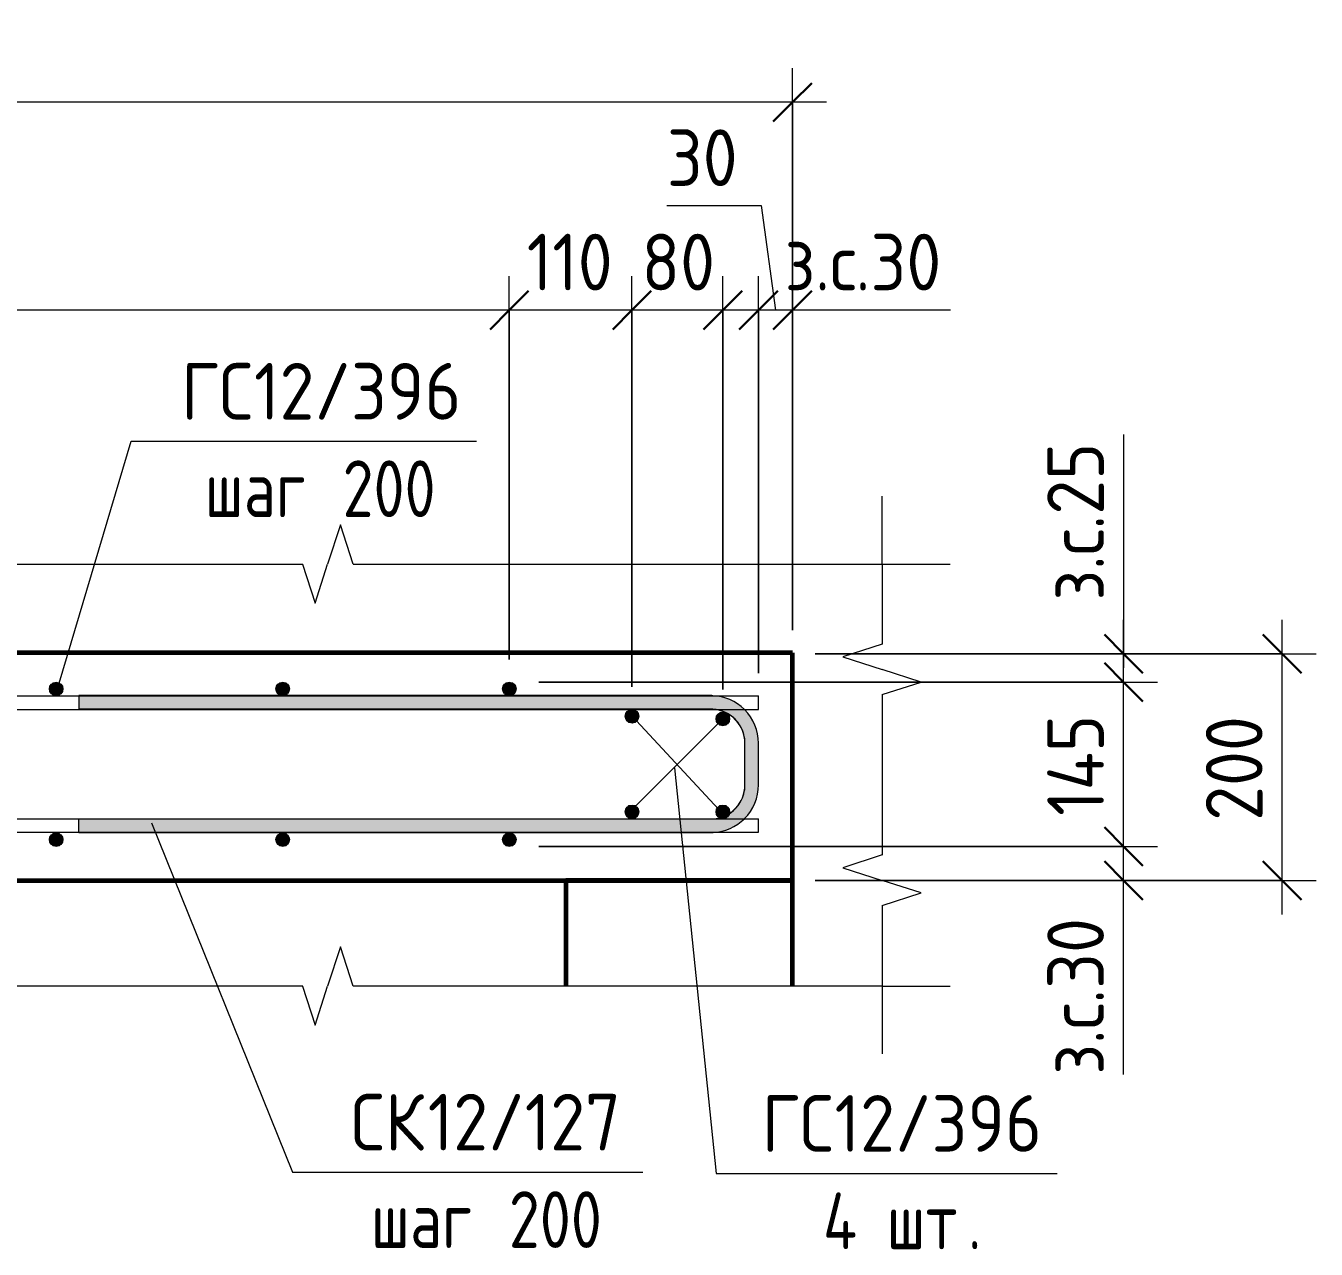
# Model space of a CAD drawing. Header units: millimetres. Extents: x 23200 to 49062, y -2858 to 35213.
# Drawn here: x 47923 to 49062, y 10749 to 11829 of the extents above; entities that cross this region are included whole.
import ezdxf

# ---------------------------------------------------------------- set-up
doc = ezdxf.new("R2010")
doc.units = ezdxf.units.MM
for name, color, linetype, lineweight in [('AA_Dim', 7, 'Continuous', 9), ('AA_Dim-20', 7, 'Continuous', 9), ('AA_Linii', 7, 'Continuous', 9), ('AA_Oformlenie', 7, 'Continuous', 9), ('AA_Vinoska', 7, 'Continuous', 9), ('AF_Perekritie', 7, 'Continuous', 60), ('AF_Perekritie_Опалубка', 253, 'Continuous', 20), ('KR_Armatura', 7, 'Continuous', 20), ('KR_Armatura_Tonkie', 7, 'Continuous', 20)]:
    doc.layers.add(name, color=color, linetype=linetype, lineweight=lineweight)
doc.styles.add('ISOCPEUR_1', font='isocpeur.ttf', dxfattribs={"width": 0.9, "height": 50})
doc.styles.add('ISOCPEUR_2', font='isocpeur.ttf', dxfattribs={"width": 0.8, "height": 50})
doc.dimstyles.new('00_Точн_3_знака__прозр_', dxfattribs={"dimscale": 304.8, "dimtxt": 49.799059, "dimasz": 0.111549, "dimexe": 0.098425, "dimexo": 0.065617, "dimgap": 0.006562, "dimtad": 1, "dimdec": 3, "dimrnd": 0.001, "dimdsep": 46, "dimtxsty": 'ISOCPEUR_1', "dimblk1": 'OBLIQUE', "dimblk2": 'OBLIQUE', "dimsah": 1, "dimcen": 0.09, "dimdle": 0.098425, "dimazin": 0, "dimtfac": 1, "dimtdec": 4, "dimtix": 1, "dimtmove": 0, "dimatfit": 3, "dimfxl": 1, "dimtvp": 1, "dimtolj": 1, "dimtzin": 0, "dimlwd": 18, "dimlwe": 18, "dimarcsym": 2})
doc.dimstyles.new('00_Точн_3_знака__прозр__1', dxfattribs={"dimscale": 304.8, "dimtxt": 49.799059, "dimasz": 0.111549, "dimexe": 0.098425, "dimexo": 0.065617, "dimgap": 0.006562, "dimtad": 1, "dimdec": 3, "dimrnd": 0.001, "dimdsep": 46, "dimtxsty": 'ISOCPEUR_1', "dimblk1": 'OBLIQUE', "dimblk2": 'OBLIQUE', "dimsah": 1, "dimcen": 0.09, "dimdle": 0.098425, "dimazin": 0, "dimtfac": 1, "dimtdec": 4, "dimtix": 1, "dimtmove": 1, "dimatfit": 3, "dimfxl": 1, "dimtvp": 1, "dimtolj": 1, "dimtzin": 0, "dimlwd": 18, "dimlwe": 18, "dimarcsym": 2})
doc.dimstyles.new('05_Округл_5мм__прозр_', dxfattribs={"dimscale": 304.8, "dimtxt": 49.799059, "dimasz": 0.111549, "dimexe": 0.098425, "dimexo": 0.065617, "dimgap": 0.006562, "dimtad": 1, "dimdec": 0, "dimrnd": 5, "dimdsep": 46, "dimtxsty": 'ISOCPEUR_1', "dimblk1": 'OBLIQUE', "dimblk2": 'OBLIQUE', "dimsah": 1, "dimcen": 0.09, "dimdle": 0.098425, "dimazin": 0, "dimtfac": 1, "dimtdec": 4, "dimtix": 1, "dimtmove": 1, "dimatfit": 3, "dimfxl": 1, "dimtvp": 1, "dimtolj": 1, "dimtzin": 0, "dimlwd": 18, "dimlwe": 18, "dimarcsym": 2})
doc.dimstyles.new('05_Округл_5мм__прозр__1', dxfattribs={"dimscale": 304.8, "dimtxt": 49.799059, "dimasz": 0.111549, "dimexe": 0.098425, "dimexo": 0.065617, "dimgap": 0.006562, "dimtad": 1, "dimdec": 0, "dimrnd": 5, "dimdsep": 46, "dimtxsty": 'ISOCPEUR_1', "dimblk1": 'OBLIQUE', "dimblk2": 'OBLIQUE', "dimsah": 1, "dimcen": 0.09, "dimdle": 0.098425, "dimazin": 0, "dimtfac": 1, "dimtdec": 4, "dimtix": 1, "dimtmove": 0, "dimatfit": 3, "dimfxl": 1, "dimtvp": 1, "dimtolj": 1, "dimtzin": 0, "dimlwd": 18, "dimlwe": 18, "dimarcsym": 2})

# ---------------------------------------------------------------- blocks, each defined once
blk = doc.blocks.new('Перекрытия 2 - Перекрытия 1-3673030-Сечение 4')
at = {"layer": 'AF_Perekritie'}
for p, q in [((34345, 11074.3), (34345, 10981.1)), ((34545, 11074.3), (34345, 11074.3)), ((34545, 10981.1), (34545, 11074.3))]:
    blk.add_line(p, q, dxfattribs=at)
blk = doc.blocks.new('011_Прямоугольник обрыва _ЭлУзла_ - 011_Прямоугольник обрыва _ЭлУзла_-3926855-Сечение 4')
at = {"layer": 'AA_Oformlenie'}
for p, q in [((32666.3, 11282.9), (32666.3, 11353.5)), ((32666.3, 11353.5), (33133.7, 11353.5)), ((33178.2, 11353.5), (34112.6, 11353.5)), ((34157.1, 11353.5), (34624, 11353.5)), ((34624, 11353.5), (34624, 11282.9)), ((32666.3, 11096.7), (32666.3, 11238.4)), ((34624, 11238.4), (34624, 11096.7)), ((32666.3, 10981.1), (32666.3, 11052.2)), ((34624, 11052.2), (34624, 10981.1)), ((33133.7, 10981.1), (32666.3, 10981.1)), ((34112.6, 10981.1), (33178.2, 10981.1)), ((34624, 10981.1), (34157.1, 10981.1))]:
    blk.add_line(p, q, dxfattribs=at)
blk = doc.blocks.new('DIMBLOCK161-Сечение 4')
at = {"layer": 'AA_Dim-20', "lineweight": 30}
for p, q in [((48892.4, 11104.3), (48875.4, 11121.3)), ((48892.4, 11104.3), (48909.4, 11087.3)), ((48892.4, 11074.3), (48875.4, 11091.3)), ((48892.4, 11074.3), (48909.4, 11057.3))]:
    blk.add_line(p, q, dxfattribs=at)
at = {"layer": 'AA_Dim-20', "lineweight": 18}
for p, q in [((48376.1, 11104.3), (48922.4, 11104.3)), ((48892.4, 11104.3), (48376.1, 11104.3)), ((48892.4, 11044.3), (48892.4, 11104.3)), ((48892.4, 11069.5), (48892.4, 11089.3)), ((48620.1, 11074.3), (48922.4, 11074.3)), ((48892.4, 11074.3), (48620.1, 11074.3)), ((48892.4, 10902.9), (48892.4, 11069.5))]:
    blk.add_line(p, q, dxfattribs=at)
at = {"layer": 'AA_Dim-20', "color": 0, "lineweight": 18, "insert": (48825, 10902.9), "char_height": 50, "width": 175.829, "attachment_point": 1, "rotation": 90, "line_spacing_factor": 1.149209, "style": 'ISOCPEUR_1'}
blk.add_mtext('з.с.30', dxfattribs=at)
blk = doc.blocks.new('_Oblique')
at = {"color": 0, "linetype": 'ByBlock', "lineweight": -2}
blk.add_line((-0.5, -0.5), (0.5, 0.5), dxfattribs=at)
blk = doc.blocks.new('DIMBLOCK162-Сечение 4')
at = {"layer": 'AA_Dim-20', "lineweight": 30}
for p, q in [((48892.4, 11249.3), (48875.4, 11266.3)), ((48892.4, 11249.3), (48909.4, 11232.3)), ((48892.4, 11104.3), (48875.4, 11121.3)), ((48892.4, 11104.3), (48909.4, 11087.3))]:
    blk.add_line(p, q, dxfattribs=at)
at = {"layer": 'AA_Dim-20', "lineweight": 18}
for p, q in [((48376.1, 11249.3), (48922.4, 11249.3)), ((48892.4, 11249.3), (48376.1, 11249.3)), ((48892.4, 11104.3), (48892.4, 11249.3)), ((48376.1, 11104.3), (48922.4, 11104.3)), ((48892.4, 11104.3), (48376.1, 11104.3))]:
    blk.add_line(p, q, dxfattribs=at)
at = {"layer": 'AA_Dim-20', "color": 0, "lineweight": 18, "insert": (48825, 11131.3), "char_height": 50, "width": 109.175, "attachment_point": 1, "rotation": 90, "line_spacing_factor": 1.149209, "style": 'ISOCPEUR_1'}
blk.add_mtext('145', dxfattribs=at)
blk = doc.blocks.new('DIMBLOCK163-Сечение 4')
at = {"layer": 'AA_Dim-20', "lineweight": 18}
for p, q in [((48892.4, 11467.8), (48892.4, 11301.3)), ((48892.4, 11249.3), (48892.4, 11304.3)), ((48892.4, 11301.3), (48892.4, 11261.8)), ((48620.1, 11274.3), (48922.4, 11274.3)), ((48892.4, 11274.3), (48620.1, 11274.3)), ((48376.1, 11249.3), (48922.4, 11249.3)), ((48892.4, 11249.3), (48376.1, 11249.3))]:
    blk.add_line(p, q, dxfattribs=at)
at = {"layer": 'AA_Dim-20', "lineweight": 30}
for p, q in [((48892.4, 11274.3), (48875.4, 11291.3)), ((48892.4, 11249.3), (48875.4, 11266.3)), ((48892.4, 11274.3), (48909.4, 11257.3)), ((48892.4, 11249.3), (48909.4, 11232.3))]:
    blk.add_line(p, q, dxfattribs=at)
at = {"layer": 'AA_Dim-20', "color": 0, "lineweight": 18, "insert": (48825, 11321.3), "char_height": 50, "width": 175.829, "attachment_point": 1, "rotation": 90, "line_spacing_factor": 1.149209, "style": 'ISOCPEUR_1'}
blk.add_mtext('з.с.25', dxfattribs=at)
blk = doc.blocks.new('DIMBLOCK164-Сечение 4')
at = {"layer": 'AA_Dim-20', "lineweight": 18}
for p, q in [((49032.4, 11044.3), (49032.4, 11304.3)), ((48620.1, 11274.3), (49062.4, 11274.3)), ((49032.4, 11274.3), (48620.1, 11274.3)), ((48620.1, 11074.3), (49062.4, 11074.3)), ((49032.4, 11074.3), (48620.1, 11074.3))]:
    blk.add_line(p, q, dxfattribs=at)
at = {"layer": 'AA_Dim-20', "lineweight": 30}
for p, q in [((49032.4, 11274.3), (49015.4, 11291.3)), ((49032.4, 11274.3), (49049.4, 11257.3)), ((49032.4, 11074.3), (49015.4, 11091.3)), ((49032.4, 11074.3), (49049.4, 11057.3))]:
    blk.add_line(p, q, dxfattribs=at)
at = {"layer": 'AA_Dim-20', "color": 0, "lineweight": 18, "insert": (48965, 11126.9), "char_height": 50, "width": 113.772, "attachment_point": 1, "rotation": 90, "line_spacing_factor": 1.149209, "style": 'ISOCPEUR_1'}
blk.add_mtext('200', dxfattribs=at)
blk = doc.blocks.new('DIMBLOCK165-Сечение 4')
at = {"layer": 'AA_Dim-20', "lineweight": 18}
for p, q in [((48489.2, 11669.8), (48572.4, 11669.8)), ((48572.4, 11669.8), (48585.1, 11577.6)), ((48570.1, 11257.2), (48570.1, 11607.6)), ((48600.1, 11295.1), (48600.1, 11607.6)), ((48630.1, 11577.6), (48570.1, 11577.6)), ((48570.1, 11577.6), (48570.1, 11257.2)), ((48600.1, 11577.6), (48600.1, 11295.1))]:
    blk.add_line(p, q, dxfattribs=at)
at = {"layer": 'AA_Dim-20', "lineweight": 30}
for p, q in [((48570.1, 11577.6), (48587.1, 11594.6)), ((48600.1, 11577.6), (48617.1, 11594.6)), ((48570.1, 11577.6), (48553.1, 11560.6)), ((48600.1, 11577.6), (48583.1, 11560.6))]:
    blk.add_line(p, q, dxfattribs=at)
at = {"layer": 'AA_Dim-20', "color": 0, "lineweight": 18, "insert": (48489.2, 11737.1), "char_height": 50, "width": 75.848, "attachment_point": 1, "line_spacing_factor": 1.149209, "style": 'ISOCPEUR_1'}
blk.add_mtext('30', dxfattribs=at)
blk = doc.blocks.new('DIMBLOCK166-Сечение 4')
at = {"layer": 'AA_Dim-20', "lineweight": 18}
for p, q in [((48538.6, 11242.8), (48538.6, 11607.6)), ((48570.1, 11257.2), (48570.1, 11607.6)), ((48570.1, 11577.6), (48538.6, 11577.6)), ((48538.6, 11577.6), (48538.6, 11242.8)), ((48573.2, 11577.6), (48554.4, 11577.6)), ((48570.1, 11577.6), (48570.1, 11257.2)), ((48739.7, 11577.6), (48573.2, 11577.6))]:
    blk.add_line(p, q, dxfattribs=at)
at = {"layer": 'AA_Dim-20', "lineweight": 30}
for p, q in [((48538.6, 11577.6), (48555.6, 11594.6)), ((48570.1, 11577.6), (48587.1, 11594.6)), ((48538.6, 11577.6), (48521.6, 11560.6)), ((48570.1, 11577.6), (48553.1, 11560.6))]:
    blk.add_line(p, q, dxfattribs=at)
at = {"layer": 'AA_Dim-20', "color": 0, "lineweight": 18, "insert": (48593.2, 11645), "char_height": 50, "width": 175.829, "attachment_point": 1, "line_spacing_factor": 1.149209, "style": 'ISOCPEUR_1'}
blk.add_mtext('з.с.30', dxfattribs=at)
blk = doc.blocks.new('DIMBLOCK167-Сечение 4')
at = {"layer": 'AA_Dim-20', "lineweight": 18}
for p, q in [((48458.4, 11245.2), (48458.4, 11607.6)), ((48538.6, 11242.8), (48538.6, 11607.6)), ((48538.6, 11577.6), (48458.4, 11577.6)), ((48458.4, 11577.6), (48458.4, 11245.2)), ((48538.6, 11577.6), (48538.6, 11242.8))]:
    blk.add_line(p, q, dxfattribs=at)
at = {"layer": 'AA_Dim-20', "lineweight": 30}
for p, q in [((48458.4, 11577.6), (48475.4, 11594.6)), ((48538.6, 11577.6), (48555.6, 11594.6)), ((48458.4, 11577.6), (48441.4, 11560.6)), ((48538.6, 11577.6), (48521.6, 11560.6))]:
    blk.add_line(p, q, dxfattribs=at)
at = {"layer": 'AA_Dim-20', "color": 0, "lineweight": 18, "insert": (48466.9, 11645), "char_height": 50, "width": 75.848, "attachment_point": 1, "line_spacing_factor": 1.149209, "style": 'ISOCPEUR_1'}
blk.add_mtext('80', dxfattribs=at)
blk = doc.blocks.new('DIMBLOCK168-Сечение 4')
at = {"layer": 'AA_Dim-20', "lineweight": 18}
for p, q in [((48350.1, 11269.3), (48350.1, 11607.6)), ((48458.4, 11245.2), (48458.4, 11607.6)), ((48458.4, 11577.6), (48350.1, 11577.6)), ((48350.1, 11577.6), (48350.1, 11269.3)), ((48458.4, 11577.6), (48458.4, 11245.2))]:
    blk.add_line(p, q, dxfattribs=at)
at = {"layer": 'AA_Dim-20', "lineweight": 30}
for p, q in [((48350.1, 11577.6), (48367.1, 11594.6)), ((48458.4, 11577.6), (48475.4, 11594.6)), ((48350.1, 11577.6), (48333.1, 11560.6)), ((48458.4, 11577.6), (48441.4, 11560.6))]:
    blk.add_line(p, q, dxfattribs=at)
at = {"layer": 'AA_Dim-20', "color": 0, "lineweight": 18, "insert": (48365.5, 11645), "char_height": 50, "width": 93.086, "attachment_point": 1, "line_spacing_factor": 1.149209, "style": 'ISOCPEUR_1'}
blk.add_mtext('110', dxfattribs=at)
blk = doc.blocks.new('DIMBLOCK169-Сечение 4')
at = {"layer": 'AA_Dim-20', "lineweight": 18}
for p, q in [((47150.1, 11269.3), (47150.1, 11607.6)), ((48350.1, 11269.3), (48350.1, 11607.6)), ((48350.1, 11577.6), (47150.1, 11577.6)), ((47150.1, 11577.6), (47150.1, 11269.3)), ((48350.1, 11577.6), (48350.1, 11269.3))]:
    blk.add_line(p, q, dxfattribs=at)
at = {"layer": 'AA_Dim-20', "lineweight": 30}
for p, q in [((47150.1, 11577.6), (47167.1, 11594.6)), ((48350.1, 11577.6), (48367.1, 11594.6)), ((47150.1, 11577.6), (47133.1, 11560.6)), ((48350.1, 11577.6), (48333.1, 11560.6))]:
    blk.add_line(p, q, dxfattribs=at)
at = {"layer": 'AA_Dim-20', "color": 0, "lineweight": 18, "insert": (47691.2, 11645), "char_height": 50, "width": 141.353, "attachment_point": 1, "line_spacing_factor": 1.149209, "style": 'ISOCPEUR_1'}
blk.add_mtext('1200', dxfattribs=at)
blk = doc.blocks.new('DIMBLOCK175-Сечение 4')
at = {"layer": 'AA_Dim-20', "lineweight": 18}
for p, q in [((46800.1, 11428.4), (46800.1, 11791)), ((48600.1, 11428.4), (48600.1, 11791)), ((48630.1, 11761), (46770.1, 11761)), ((46800.1, 11761), (46800.1, 11428.4)), ((48600.1, 11761), (48600.1, 11428.4))]:
    blk.add_line(p, q, dxfattribs=at)
at = {"layer": 'AA_Dim-20', "lineweight": 30}
for p, q in [((46800.1, 11761), (46817.1, 11778)), ((48600.1, 11761), (48617.1, 11778)), ((46800.1, 11761), (46783.1, 11744)), ((48600.1, 11761), (48583.1, 11744))]:
    blk.add_line(p, q, dxfattribs=at)
at = {"layer": 'AA_Dim-20', "color": 0, "lineweight": 18, "insert": (47641.2, 11828.3), "char_height": 50, "width": 141.353, "attachment_point": 1, "line_spacing_factor": 1.149209, "style": 'ISOCPEUR_1'}
blk.add_mtext('1800', dxfattribs=at)
blk = doc.blocks.new('042_М_Арматуры - Диам длина поз _ Комментарий-2260297-Сечение 4')
at = {"layer": 'AA_Vinoska'}
blk.add_line((34132.8, 10816.9), (34412.8, 10816.9), dxfattribs=at)

msp = doc.modelspace()

# ---------------------------------------------------------------- hatches: boundary and pattern name
at = {"layer": 'KR_Armatura'}
h = msp.add_hatch(color=256, dxfattribs=at)
edge = h.paths.add_edge_path()
edge.add_arc((47950.1322, 11243.2822), 6, 0, 360)
for points in [[(47947.1322, 11238.0861), (47953.1322, 11238.0861), (47956.1322, 11243.2822), (47953.1322, 11248.4784), (47947.1322, 11248.4784), (47944.1322, 11243.2822)], [(48147.1322, 11238.0861), (48153.1322, 11238.0861), (48156.1322, 11243.2822), (48153.1322, 11248.4784), (48147.1322, 11248.4784), (48144.1322, 11243.2822)], [(48347.1322, 11238.0861), (48353.1322, 11238.0861), (48356.1322, 11243.2822), (48353.1322, 11248.4784), (48347.1322, 11248.4784), (48344.1322, 11243.2822)], [(48455.4367, 11213.9716), (48461.4367, 11213.9716), (48464.4367, 11219.1677), (48461.4367, 11224.3639), (48455.4367, 11224.3639), (48452.4367, 11219.1677)], [(48535.5966, 11211.6432), (48541.5966, 11211.6432), (48544.5966, 11216.8393), (48541.5966, 11222.0355), (48535.5966, 11222.0355), (48532.5966, 11216.8393)], [(48455.4367, 11129.5964), (48461.4367, 11129.5964), (48464.4367, 11134.7925), (48461.4367, 11139.9887), (48455.4367, 11139.9887), (48452.4367, 11134.7925)], [(48535.5966, 11129.5964), (48541.5966, 11129.5964), (48544.5966, 11134.7925), (48541.5966, 11139.9887), (48535.5966, 11139.9887), (48532.5966, 11134.7925)], [(47947.1322, 11105.0861), (47953.1322, 11105.0861), (47956.1322, 11110.2822), (47953.1322, 11115.4784), (47947.1322, 11115.4784), (47944.1322, 11110.2822)], [(48147.1322, 11105.0861), (48153.1322, 11105.0861), (48156.1322, 11110.2822), (48153.1322, 11115.4784), (48147.1322, 11115.4784), (48144.1322, 11110.2822)], [(48347.1322, 11105.0861), (48353.1322, 11105.0861), (48356.1322, 11110.2822), (48353.1322, 11115.4784), (48347.1322, 11115.4784), (48344.1322, 11110.2822)]]:
    msp.add_hatch(color=256, dxfattribs=at).paths.add_polyline_path(points)
h = msp.add_hatch(color=256, dxfattribs=at)
edge = h.paths.add_edge_path()
edge.add_arc((48150.1322, 11243.2822), 6, 0, 360)
h = msp.add_hatch(color=256, dxfattribs=at)
edge = h.paths.add_edge_path()
edge.add_arc((48350.1322, 11243.2822), 6, 0, 360)
h = msp.add_hatch(color=256, dxfattribs=at)
edge = h.paths.add_edge_path()
edge.add_arc((48458.4367, 11219.1677), 6, 0, 360)
h = msp.add_hatch(color=256, dxfattribs=at)
edge = h.paths.add_edge_path()
edge.add_arc((48538.5966, 11216.8393), 6, 0, 360)
h = msp.add_hatch(color=256, dxfattribs=at)
edge = h.paths.add_edge_path()
edge.add_arc((48458.4367, 11134.7925), 6, 0, 360)
h = msp.add_hatch(color=256, dxfattribs=at)
edge = h.paths.add_edge_path()
edge.add_arc((48538.5966, 11134.7925), 6, 0, 360)
h = msp.add_hatch(color=256, dxfattribs=at)
edge = h.paths.add_edge_path()
edge.add_arc((47950.1322, 11110.2822), 6, 0, 360)
h = msp.add_hatch(color=256, dxfattribs=at)
edge = h.paths.add_edge_path()
edge.add_arc((48150.1322, 11110.2822), 6, 0, 360)
h = msp.add_hatch(color=256, dxfattribs=at)
edge = h.paths.add_edge_path()
edge.add_arc((48350.1322, 11110.2822), 6, 0, 360)
at = {"layer": 'KR_Armatura_Tonkie'}
for color, points in [(24, [(48495.1873, 11225.3759), (48528.1411, 11225.3759), (48528.1411, 11237.3759), (47970.1411, 11237.1677), (47970.1411, 11225.3759), (48230.1534, 11225.3759)]), (24, [(48558.1411, 11195.3759), (48570.1411, 11195.3759), (48568.71, 11206.2463), (48564.5142, 11216.3759), (48557.718, 11225.1677), (48549.1411, 11231.749), (48539.0115, 11235.9448), (48528.1411, 11237.1677), (48528.1411, 11225.3759), (48535.9057, 11224.3537), (48543.1411, 11221.3567), (48549.3543, 11216.5891), (48554.1219, 11210.3759), (48557.1189, 11203.1405)]), (24, [(48570.1411, 11158.5583), (48570.1411, 11195.3759), (48558.1411, 11195.3759), (48558.1411, 11158.5583)]), (24, [(48528.1411, 11116.5583), (48539.0115, 11117.9894), (48549.1411, 11122.1852), (48557.8396, 11128.8598), (48564.5142, 11137.5583), (48568.71, 11147.6879), (48570.1411, 11158.5583), (48558.1411, 11158.5583), (48557.1189, 11150.7937), (48554.1219, 11143.5583), (48549.3543, 11137.3451), (48543.1411, 11132.5775), (48535.9057, 11129.5805), (48528.1411, 11128.5583), (48528.1411, 11116.7925)]), (14, [(48495.1873, 11116.5583), (48528.1411, 11116.5583), (48528.1411, 11128.5583), (47970.1411, 11128.5583), (47970.1411, 11116.5583), (48230.1534, 11116.5583)])]:
    msp.add_hatch(color=color, dxfattribs=at).paths.add_polyline_path(points)

# ---------------------------------------------------------------- linework, layer by layer
at = {"layer": 'AA_Linii'}
for p, q in [((48538.5966, 11216.8393), (48456.5498, 11134.7925)), ((48458.4367, 11219.1677), (48538.5966, 11133.2067))]:
    msp.add_line(p, q, dxfattribs=at)
at = {"layer": 'AA_Vinoska'}
for p, q in [((47952.8376, 11248.2927), (48016.3703, 11461.8796)), ((48016.3703, 11461.8796), (48041.1372, 11461.8796)), ((48679.1411, 11353.4902), (48679.1411, 11413.4902)), ((48200.9768, 11388.1503), (48189.715, 11353.4902)), ((48212.2385, 11353.4902), (48200.9768, 11388.1503)), ((48167.715, 11353.4902), (48178.715, 11318.8492)), ((48178.715, 11318.8492), (48189.715, 11353.4902)), ((48679.1411, 11353.4902), (48739.1411, 11353.4902)), ((48679.1411, 11282.9217), (48644.4811, 11271.66)), ((48644.4811, 11271.66), (48679.1411, 11260.3983)), ((48713.7821, 11249.3983), (48679.1411, 11260.3983)), ((48679.1411, 11238.3983), (48713.7821, 11249.3983)), ((48495.9984, 11173.7244), (48532.7718, 10815.7538)), ((48034.2925, 11125.0671), (48158.7585, 10816.8796)), ((48679.1411, 11096.7378), (48644.4811, 11085.4761)), ((48644.4811, 11085.4761), (48679.1411, 11074.2144)), ((48713.7821, 11063.2144), (48679.1411, 11074.2144)), ((48679.1411, 11052.2144), (48713.7821, 11063.2144)), ((48200.9768, 11015.7825), (48189.715, 10981.1224)), ((48212.2385, 10981.1224), (48200.9768, 11015.7825)), ((48167.715, 10981.1224), (48178.715, 10946.4814)), ((48178.715, 10946.4814), (48189.715, 10981.1224)), ((48679.1411, 10981.1224), (48739.1411, 10981.1224)), ((48679.1411, 10981.1224), (48679.1411, 10921.1224)), ((48158.7585, 10816.8796), (48187.9138, 10816.8796)), ((48532.7718, 10815.7538), (48553.6154, 10815.7538))]:
    msp.add_line(p, q, dxfattribs=at)
at = {"layer": 'AF_Perekritie_Опалубка', "lineweight": 60}
for p, q in [((48600.1411, 11275.1016), (46800.1411, 11275.1016)), ((48600.1411, 11074.2822), (48600.1411, 11275.1016)), ((46800.1411, 11074.2822), (48600.1411, 11074.2822))]:
    msp.add_line(p, q, dxfattribs=at)
at = {"layer": 'KR_Armatura'}
for p, q in [((47947.1322, 11248.4784), (47944.1322, 11243.2822)), ((47944.1322, 11243.2822), (47947.1322, 11238.0861)), ((47953.1322, 11248.4784), (47947.1322, 11248.4784)), ((47956.1322, 11243.2822), (47953.1322, 11248.4784)), ((47953.1322, 11238.0861), (47956.1322, 11243.2822)), ((48147.1322, 11248.4784), (48144.1322, 11243.2822)), ((48144.1322, 11243.2822), (48147.1322, 11238.0861)), ((48153.1322, 11248.4784), (48147.1322, 11248.4784)), ((48156.1322, 11243.2822), (48153.1322, 11248.4784)), ((48153.1322, 11238.0861), (48156.1322, 11243.2822)), ((48347.1322, 11248.4784), (48344.1322, 11243.2822)), ((48344.1322, 11243.2822), (48347.1322, 11238.0861)), ((48353.1322, 11248.4784), (48347.1322, 11248.4784)), ((48356.1322, 11243.2822), (48353.1322, 11248.4784)), ((48353.1322, 11238.0861), (48356.1322, 11243.2822)), ((47947.1322, 11238.0861), (47953.1322, 11238.0861)), ((48147.1322, 11238.0861), (48153.1322, 11238.0861)), ((48347.1322, 11238.0861), (48353.1322, 11238.0861)), ((48455.4367, 11224.3639), (48452.4367, 11219.1677)), ((48461.4367, 11224.3639), (48455.4367, 11224.3639)), ((48464.4367, 11219.1677), (48461.4367, 11224.3639)), ((48535.5966, 11222.0355), (48532.5966, 11216.8393)), ((48541.5966, 11222.0355), (48535.5966, 11222.0355)), ((48544.5966, 11216.8393), (48541.5966, 11222.0355)), ((48452.4367, 11219.1677), (48455.4367, 11213.9716)), ((48455.4367, 11213.9716), (48461.4367, 11213.9716)), ((48461.4367, 11213.9716), (48464.4367, 11219.1677)), ((48532.5966, 11216.8393), (48535.5966, 11211.6432)), ((48535.5966, 11211.6432), (48541.5966, 11211.6432)), ((48541.5966, 11211.6432), (48544.5966, 11216.8393)), ((48455.4367, 11139.9887), (48452.4367, 11134.7925)), ((48461.4367, 11139.9887), (48455.4367, 11139.9887)), ((48464.4367, 11134.7925), (48461.4367, 11139.9887)), ((48535.5966, 11139.9887), (48532.5966, 11134.7925)), ((48541.5966, 11139.9887), (48535.5966, 11139.9887)), ((48544.5966, 11134.7925), (48541.5966, 11139.9887)), ((48452.4367, 11134.7925), (48455.4367, 11129.5964)), ((48455.4367, 11129.5964), (48461.4367, 11129.5964)), ((48461.4367, 11129.5964), (48464.4367, 11134.7925)), ((48532.5966, 11134.7925), (48535.5966, 11129.5964)), ((48535.5966, 11129.5964), (48541.5966, 11129.5964)), ((48541.5966, 11129.5964), (48544.5966, 11134.7925)), ((47947.1322, 11115.4784), (47944.1322, 11110.2822)), ((47944.1322, 11110.2822), (47947.1322, 11105.0861)), ((47953.1322, 11115.4784), (47947.1322, 11115.4784)), ((47956.1322, 11110.2822), (47953.1322, 11115.4784)), ((47953.1322, 11105.0861), (47956.1322, 11110.2822)), ((48147.1322, 11115.4784), (48144.1322, 11110.2822)), ((48144.1322, 11110.2822), (48147.1322, 11105.0861)), ((48153.1322, 11115.4784), (48147.1322, 11115.4784)), ((48156.1322, 11110.2822), (48153.1322, 11115.4784)), ((48153.1322, 11105.0861), (48156.1322, 11110.2822)), ((48347.1322, 11115.4784), (48344.1322, 11110.2822)), ((48344.1322, 11110.2822), (48347.1322, 11105.0861)), ((48353.1322, 11115.4784), (48347.1322, 11115.4784)), ((48356.1322, 11110.2822), (48353.1322, 11115.4784)), ((48353.1322, 11105.0861), (48356.1322, 11110.2822)), ((47947.1322, 11105.0861), (47953.1322, 11105.0861)), ((48147.1322, 11105.0861), (48153.1322, 11105.0861)), ((48347.1322, 11105.0861), (48353.1322, 11105.0861))]:
    msp.add_line(p, q, dxfattribs=at)
for centre in [(47950.1322, 11243.2822), (48150.1322, 11243.2822), (48350.1322, 11243.2822), (48458.4367, 11219.1677), (48538.5966, 11216.8393), (48458.4367, 11134.7925), (48538.5966, 11134.7925), (47950.1322, 11110.2822), (48150.1322, 11110.2822), (48350.1322, 11110.2822)]:
    msp.add_circle(centre, 6, dxfattribs=at)
at = {"layer": 'KR_Armatura_Tonkie'}
for p, q in [((46830.1411, 11237.1677), (48570.1411, 11237.1677)), ((47430.1411, 11237.1677), (47970.1411, 11237.1677)), ((48528.1411, 11237.3759), (47970.1411, 11237.3759)), ((48528.1411, 11237.3759), (47970.1411, 11237.3759)), ((47970.1411, 11237.1677), (47970.1411, 11225.3759)), ((47970.1411, 11237.1677), (47970.1411, 11225.3759)), ((48529.7224, 11237.1677), (48570.1411, 11237.1677)), ((48570.1411, 11225.1677), (48570.1411, 11237.1677)), ((48570.1411, 11225.1677), (48570.1411, 11237.1677)), ((46830.1411, 11225.1677), (48570.1411, 11225.1677)), ((46870.5598, 11225.1677), (48529.7224, 11225.1677)), ((48528.1411, 11225.3759), (47970.1411, 11225.3759)), ((48528.1411, 11225.3759), (47970.1411, 11225.3759)), ((48557.718, 11225.1677), (48570.1411, 11225.1677)), ((48558.1411, 11158.5583), (48558.1411, 11195.3759)), ((48558.1411, 11158.5583), (48558.1411, 11195.3759)), ((48570.1411, 11158.5583), (48570.1411, 11195.3759)), ((48570.1411, 11158.5583), (48570.1411, 11195.3759)), ((46830.1411, 11128.7925), (48570.1411, 11128.7925)), ((46870.3621, 11128.7925), (48529.9201, 11128.7925)), ((47970.1411, 11128.5583), (48528.1411, 11128.5583)), ((47970.1411, 11116.7925), (47970.1411, 11128.5583)), ((47970.1411, 11128.5583), (48528.1411, 11128.5583)), ((47970.1411, 11116.7925), (47970.1411, 11128.5583)), ((48557.7519, 11128.7925), (48570.1411, 11128.7925)), ((48570.1411, 11116.7925), (48570.1411, 11128.7925)), ((48570.1411, 11116.7925), (48570.1411, 11128.7925)), ((46830.1411, 11116.7925), (48570.1411, 11116.7925)), ((47430.1411, 11116.7925), (47970.1411, 11116.7925)), ((47970.1411, 11116.5583), (47970.1411, 11116.7925)), ((47970.1411, 11116.5583), (47970.1411, 11116.7925)), ((47970.1411, 11116.5583), (48528.1411, 11116.5583)), ((47970.1411, 11116.5583), (48528.1411, 11116.5583)), ((48529.9201, 11116.7925), (48570.1411, 11116.7925))]:
    msp.add_line(p, q, dxfattribs=at)
for centre, radius, start, end in [((48528.1411, 11195.3759), 42, 87.8179164, 90), ((48528.1411, 11195.3759), 42, 87.8179164, 90), ((48528.1411, 11195.3759), 42, 45.2097382, 87.8179164), ((48528.1411, 11195.3759), 42, 45.2097382, 87.8178734), ((48528.1411, 11195.3759), 30, 86.945083, 90), ((48528.1411, 11195.3759), 30, 86.945083, 90), ((48528.1411, 11195.3759), 30, 0, 86.945083), ((48528.1411, 11195.3759), 30, 45, 86.9450227), ((48528.1411, 11195.3759), 42, 0, 45), ((48528.1411, 11195.3759), 42, 360, 45), ((48528.1411, 11195.3759), 30, 30, 44.9999901), ((48528.1411, 11195.3759), 30, 15, 29.9999915), ((48528.1411, 11195.3759), 30, 0, 14.9999921), ((48528.1411, 11158.5583), 30, 273.4367263, 0), ((48528.1411, 11158.5583), 30, 345, 359.9999921), ((48528.1411, 11158.5583), 42, 315, 0), ((48528.1411, 11158.5583), 42, 315, 360), ((48528.1411, 11158.5583), 30, 273.4367263, 329.9999901), ((48528.1411, 11158.5583), 30, 330, 344.9999915), ((48528.1411, 11158.5583), 30, 270, 273.4367263), ((48528.1411, 11158.5583), 30, 270, 273.436666), ((48528.1411, 11158.5583), 42, 272.4548045, 314.8487367), ((48528.1411, 11158.5583), 42, 272.4548045, 314.8487274), ((48528.1411, 11158.5583), 42, 270, 272.4548045), ((48528.1411, 11158.5583), 42, 270, 272.4547614)]:
    msp.add_arc(centre, radius, start, end, dxfattribs=at)

# ---------------------------------------------------------------- block references
at = {"layer": 'AA_Oformlenie'}
msp.add_blockref('011_Прямоугольник обрыва _ЭлУзла_ - 011_Прямоугольник обрыва _ЭлУзла_-3926855-Сечение 4', (14055.1411, 0), dxfattribs=at)
at = {"layer": 'AA_Vinoska'}
for p in [(13908.3645, 645), (14055.1411, 0), (14420.8427, -1.1258)]:
    msp.add_blockref('042_М_Арматуры - Диам длина поз _ Комментарий-2260297-Сечение 4', p, dxfattribs=at)
at = {"layer": 'AF_Perekritie_Опалубка'}
msp.add_blockref('Перекрытия 2 - Перекрытия 1-3673030-Сечение 4', (14055.1411, 0), dxfattribs=at)

# ---------------------------------------------------------------- texts
at = {"layer": 'AA_Vinoska', "char_height": 50, "attachment_point": 1}
for s, insert, width, style in [('ГС', (48060.46, 11530.9617), 77.924025, 'ISOCPEUR_1'), ('12/396', (48124.7538, 11530.9617), 222.227775, 'ISOCPEUR_1'), (' 200', (48177.4783, 11444.9806), 133.4008, 'ISOCPEUR_2'), ('шаг', (48081.17, 11444.9806), 116.7257, 'ISOCPEUR_2'), ('СК', (48210.2066, 10885.9617), 82.253137, 'ISOCPEUR_1'), ('12/127', (48278.0722, 10885.9617), 210.683475, 'ISOCPEUR_1'), ('ГС', (48572.9382, 10884.8359), 77.924025, 'ISOCPEUR_1'), ('12/396', (48637.232, 10884.8359), 222.227775, 'ISOCPEUR_1'), (' 200', (48324.2549, 10799.9806), 133.4008, 'ISOCPEUR_2'), ('4 ', (48627.0082, 10798.8548), 67.9831, 'ISOCPEUR_2'), ('шаг', (48227.9466, 10799.9806), 116.7257, 'ISOCPEUR_2'), ('шт', (48683.0999, 10798.8548), 87.2236, 'ISOCPEUR_2'), ('\\fISOCPEUR|b0|i0|c204|p34|;\\W.8;.', (48755.0665, 10798.8548), 14.1097, 'ISOCPEUR_2')]:
    msp.add_mtext(s, dxfattribs=dict(at, insert=insert, width=width, style=style))

# ---------------------------------------------------------------- dimensions: what is measured, and where the dimension line sits
at = {"layer": 'AA_Dim', "lineweight": 18}
for base, p1, p2, dimstyle, override, picture, middle in [((46800.1411, 11761.0264), (48600.1411, 11408.4463), (46800.1411, 11408.4463), '00_Точн_3_знака__прозр_', {"dimpost": '<>', "dimfxl": 1800}, 'DIMBLOCK175-Сечение 4', (47700.1411, 11788.0264)), ((48350.1322, 11577.6348), (48458.4367, 11225.1677), (48350.1322, 11249.2822), '05_Округл_5мм__прозр__1', {"dimpost": '<>', "dimfxl": 110.956636}, 'DIMBLOCK168-Сечение 4', (48404.2844, 11604.6348))]:
    dim = msp.add_linear_dim(base=base, p1=p1, p2=p2, dimstyle=dimstyle, override=override, dxfattribs=at)
    dim.commit()
    dim.dimension.update_dxf_attribs({"geometry": picture, "text_midpoint": middle})
for base, p1, p2, override, picture, middle in [((48570.1411, 11577.6348), (48600.1411, 11275.1016), (48570.1411, 11237.1677), {"dimpost": '<>', "dimfxl": 48.362995}, 'DIMBLOCK165-Сечение 4', (48527.1382, 11703.7772)), ((48538.5966, 11577.6348), (48570.1411, 11237.1677), (48538.5966, 11222.8393), {"dimpost": 'з.с.<>', "dimfxl": 34.646207}, 'DIMBLOCK166-Сечение 4', (48681.0668, 11611.6242))]:
    dim = msp.add_linear_dim(base=base, p1=p1, p2=p2, dimstyle='05_Округл_5мм__прозр_', override=override, dxfattribs=at)
    dim.commit()
    dim.dimension.update_dxf_attribs({"geometry": picture, "text_midpoint": middle, "dimtype": 160})
for base, p1, p2, angle, dimstyle, override, picture, middle in [((47150.1322, 11577.6348), (48350.1322, 11249.2822), (47150.1322, 11249.2822), 0, '05_Округл_5мм__прозр__1', {"dimpost": '<>', "dimfxl": 1200}, 'DIMBLOCK169-Сечение 4', (47750.1322, 11604.6348)), ((48458.4367, 11577.6348), (48538.5966, 11222.8393), (48458.4367, 11225.1677), 0, '05_Округл_5мм__прозр__1', {"dimpost": '<>', "dimfxl": 80.193743}, 'DIMBLOCK167-Сечение 4', (48498.5166, 11604.6348)), ((49032.3715, 11274.2822), (48600.1411, 11074.2822), (48600.1411, 11274.2822), 90, '00_Точн_3_знака__прозр_', {"dimpost": '<>', "dimfxl": 200}, 'DIMBLOCK164-Сечение 4', (49005.3715, 11174.2822)), ((48892.3715, 11249.2822), (48356.1322, 11104.2822), (48356.1322, 11249.2822), 90, '00_Точн_3_знака__прозр_', {"dimpost": '<>', "dimfxl": 145}, 'DIMBLOCK162-Сечение 4', (48865.3715, 11176.7822))]:
    dim = msp.add_linear_dim(base=base, p1=p1, p2=p2, angle=angle, dimstyle=dimstyle, override=override, dxfattribs=at)
    dim.commit()
    dim.dimension.update_dxf_attribs({"geometry": picture, "text_midpoint": middle})
for base, p1, p2, override, picture, middle in [((48892.3715, 11274.2822), (48356.1322, 11249.2822), (48600.1411, 11274.2822), {"dimpost": 'з.с.<>', "dimfxl": 245.286304}, 'DIMBLOCK163-Сечение 4', (48858.3821, 11409.2307)), ((48892.3715, 11104.2822), (48600.1411, 11074.2822), (48356.1322, 11104.2822), {"dimpost": 'з.с.<>', "dimfxl": 245.846235}, 'DIMBLOCK161-Сечение 4', (48858.3821, 10990.8482))]:
    dim = msp.add_linear_dim(base=base, p1=p1, p2=p2, angle=90, dimstyle='00_Точн_3_знака__прозр__1', override=override, dxfattribs=at)
    dim.commit()
    dim.dimension.update_dxf_attribs({"geometry": picture, "text_midpoint": middle, "dimtype": 160, "text_rotation": 90})

doc.saveas('drawing.dxf')
